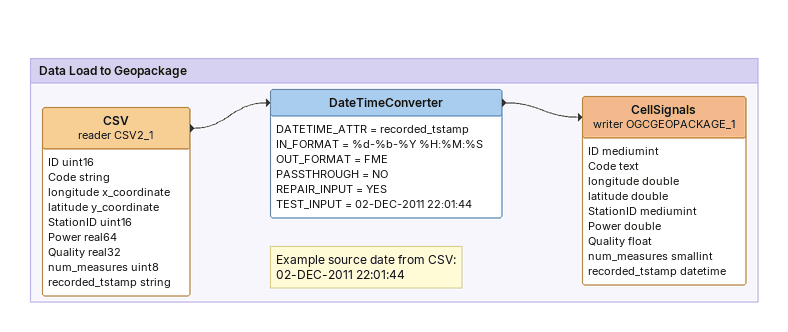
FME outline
Bookmark: Data Load to Geopackage
CSV (reader CSV2_1)
    attributes: ID uint16, Code string, longitude x_coordinate, latitude y_coordinate, StationID uint16, Power real64, Quality real32, num_measures uint8, recorded_tstamp string
    -> DateTimeConverter
Note: Example source date from CSV: / 02-DEC-2011 22:01:44
DateTimeConverter
    DATETIME_ATTR = recorded_tstamp
    IN_FORMAT = %d-%b-%Y %H:%M:%S
    OUT_FORMAT = FME
    PASSTHROUGH = NO
    REPAIR_INPUT = YES
    TEST_INPUT = 02-DEC-2011 22:01:44
    -> CellSignals (writer OGCGEOPACKAGE_1)
CellSignals (writer OGCGEOPACKAGE_1)
    attributes: ID mediumint, Code text, longitude double, latitude double, StationID mediumint, Power double, Quality float, num_measures smallint, recorded_tstamp datetime
